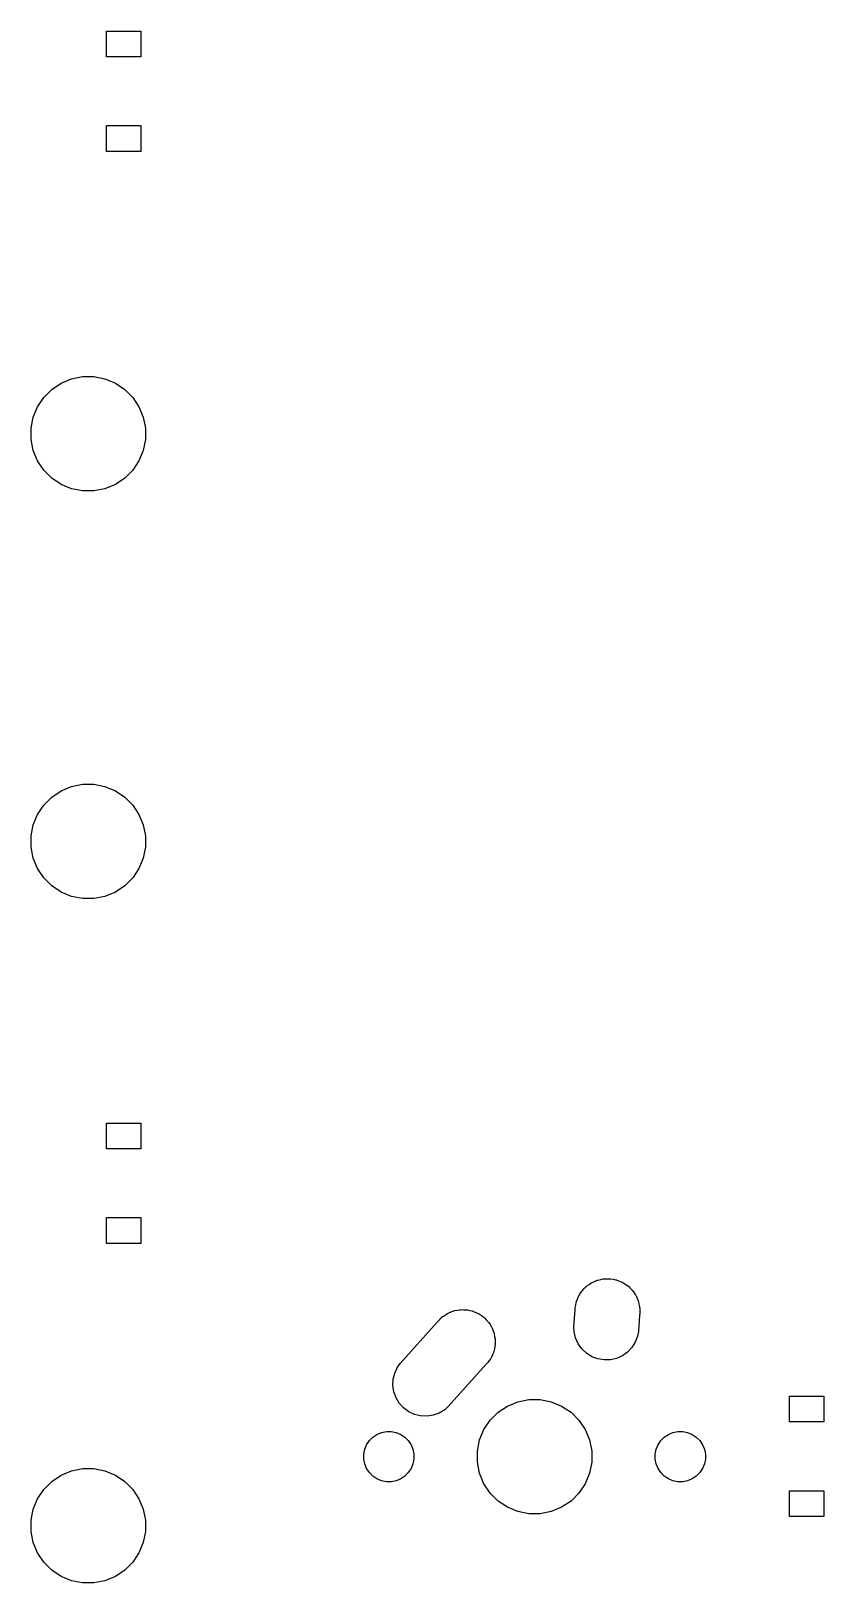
# Model space of a CAD drawing. Extents: x -662 to -203, y -195 to -58.
# Drawn here: x -593 to -565.4, y -168.8 to -114.6 of the extents above; entities that cross this region are included whole.
import ezdxf

# ---------------------------------------------------------------- set-up
doc = ezdxf.new("R2010")
doc.units = 0
doc.layers.add('BLACK', color=7, linetype='CONTINUOUS')

msp = doc.modelspace()

# ---------------------------------------------------------------- linework, layer by layer
at = {"layer": 'BLACK', "linetype": 'CONTINUOUS'}
for p, q in [((-590.388, -115.513), (-590.388, -114.613)), ((-590.388, -114.613), (-589.188, -114.613)), ((-589.188, -114.613), (-589.188, -115.513)), ((-589.188, -115.513), (-590.388, -115.513)), ((-590.388, -118.813), (-590.388, -117.913)), ((-590.388, -117.913), (-589.188, -117.913)), ((-589.188, -117.913), (-589.188, -118.813)), ((-589.188, -118.813), (-590.388, -118.813)), ((-591.601, -126.746), (-591.216, -126.67)), ((-591.216, -126.67), (-590.824, -126.67)), ((-590.824, -126.67), (-590.438, -126.746)), ((-592.569, -127.393), (-592.291, -127.115)), ((-592.291, -127.115), (-591.964, -126.897)), ((-591.964, -126.897), (-591.601, -126.746)), ((-590.438, -126.746), (-590.075, -126.897)), ((-590.075, -126.897), (-589.749, -127.115)), ((-589.749, -127.115), (-589.471, -127.393)), ((-592.937, -128.082), (-592.787, -127.719)), ((-592.787, -127.719), (-592.569, -127.393)), ((-589.471, -127.393), (-589.253, -127.719)), ((-589.253, -127.719), (-589.103, -128.082)), ((-593.014, -128.467), (-592.937, -128.082)), ((-589.103, -128.082), (-589.026, -128.467)), ((-593.014, -128.86), (-593.014, -128.467)), ((-592.937, -129.245), (-593.014, -128.86)), ((-589.026, -128.86), (-589.103, -129.245)), ((-589.026, -128.467), (-589.026, -128.86)), ((-592.787, -129.608), (-592.937, -129.245)), ((-589.103, -129.245), (-589.253, -129.608)), ((-592.569, -129.935), (-592.787, -129.608)), ((-592.291, -130.212), (-592.569, -129.935)), ((-589.471, -129.935), (-589.749, -130.212)), ((-589.253, -129.608), (-589.471, -129.935)), ((-591.964, -130.431), (-592.291, -130.212)), ((-591.601, -130.581), (-591.964, -130.431)), ((-590.075, -130.431), (-590.438, -130.581)), ((-589.749, -130.212), (-590.075, -130.431)), ((-591.216, -130.658), (-591.601, -130.581)), ((-590.824, -130.658), (-591.216, -130.658)), ((-590.438, -130.581), (-590.824, -130.658)), ((-592.291, -141.339), (-591.964, -141.121)), ((-591.964, -141.121), (-591.601, -140.97)), ((-591.601, -140.97), (-591.216, -140.894)), ((-591.216, -140.894), (-590.824, -140.894)), ((-590.824, -140.894), (-590.438, -140.97)), ((-590.438, -140.97), (-590.075, -141.121)), ((-590.075, -141.121), (-589.749, -141.339)), ((-592.787, -141.943), (-592.569, -141.617)), ((-592.569, -141.617), (-592.291, -141.339)), ((-589.749, -141.339), (-589.471, -141.617)), ((-589.471, -141.617), (-589.253, -141.943)), ((-593.014, -142.691), (-592.937, -142.306)), ((-592.937, -142.306), (-592.787, -141.943)), ((-589.253, -141.943), (-589.103, -142.306)), ((-589.103, -142.306), (-589.026, -142.691)), ((-593.014, -143.084), (-593.014, -142.691)), ((-589.026, -142.691), (-589.026, -143.084)), ((-592.937, -143.469), (-593.014, -143.084)), ((-592.787, -143.832), (-592.937, -143.469)), ((-589.103, -143.469), (-589.253, -143.832)), ((-589.026, -143.084), (-589.103, -143.469)), ((-592.569, -144.159), (-592.787, -143.832)), ((-589.253, -143.832), (-589.471, -144.159)), ((-592.291, -144.436), (-592.569, -144.159)), ((-591.964, -144.655), (-592.291, -144.436)), ((-589.749, -144.436), (-590.075, -144.655)), ((-589.471, -144.159), (-589.749, -144.436)), ((-591.601, -144.805), (-591.964, -144.655)), ((-591.216, -144.882), (-591.601, -144.805)), ((-590.824, -144.882), (-591.216, -144.882)), ((-590.438, -144.805), (-590.824, -144.882)), ((-590.075, -144.655), (-590.438, -144.805)), ((-590.388, -153.613), (-590.388, -152.713)), ((-590.388, -152.713), (-589.188, -152.713)), ((-589.188, -152.713), (-589.188, -153.613)), ((-589.188, -153.613), (-590.388, -153.613)), ((-590.388, -156.913), (-590.388, -156.013)), ((-590.388, -156.013), (-589.188, -156.013)), ((-589.188, -156.013), (-589.188, -156.913)), ((-589.188, -156.913), (-590.388, -156.913)), ((-573.867, -158.659), (-573.817, -158.579)), ((-573.817, -158.579), (-573.805, -158.567)), ((-573.805, -158.567), (-573.796, -158.554)), ((-573.796, -158.554), (-573.73, -158.487)), ((-573.73, -158.487), (-573.665, -158.418)), ((-573.665, -158.418), (-573.651, -158.409)), ((-573.651, -158.409), (-573.64, -158.397)), ((-573.64, -158.397), (-573.561, -158.344)), ((-573.561, -158.344), (-573.484, -158.29)), ((-573.484, -158.29), (-573.469, -158.283)), ((-573.469, -158.283), (-573.455, -158.274)), ((-573.455, -158.274), (-573.368, -158.238)), ((-573.368, -158.238), (-573.282, -158.199)), ((-573.282, -158.199), (-573.266, -158.195)), ((-573.266, -158.195), (-573.251, -158.189)), ((-573.251, -158.189), (-573.158, -158.171)), ((-573.158, -158.171), (-573.066, -158.149)), ((-573.066, -158.149), (-573.05, -158.149)), ((-573.05, -158.149), (-573.033, -158.146)), ((-573.033, -158.146), (-572.939, -158.146)), ((-572.939, -158.146), (-572.845, -158.143)), ((-572.845, -158.143), (-572.828, -158.146)), ((-572.828, -158.146), (-572.812, -158.146)), ((-572.812, -158.146), (-572.719, -158.164)), ((-572.719, -158.164), (-572.626, -158.18)), ((-572.626, -158.18), (-572.611, -158.186)), ((-572.611, -158.186), (-572.594, -158.189)), ((-572.594, -158.189), (-572.507, -158.225)), ((-572.507, -158.225), (-572.419, -158.259)), ((-572.419, -158.259), (-572.405, -158.267)), ((-572.405, -158.267), (-572.39, -158.274)), ((-572.39, -158.274), (-572.311, -158.326)), ((-572.311, -158.326), (-572.231, -158.376)), ((-572.231, -158.376), (-572.219, -158.388)), ((-572.219, -158.388), (-572.205, -158.397)), ((-572.205, -158.397), (-572.139, -158.464)), ((-572.139, -158.464), (-572.07, -158.528)), ((-572.07, -158.528), (-572.06, -158.542)), ((-572.06, -158.542), (-572.049, -158.554)), ((-572.049, -158.554), (-571.996, -158.632)), ((-571.996, -158.632), (-571.941, -158.709)), ((-574.047, -159.16), (-574.029, -159.067)), ((-574.047, -159.232), (-574.047, -159.16)), ((-574.029, -159.067), (-574.013, -158.974)), ((-574.013, -158.974), (-574.007, -158.959)), ((-574.007, -158.959), (-574.004, -158.943)), ((-574.004, -158.943), (-573.968, -158.855)), ((-573.968, -158.855), (-573.935, -158.767)), ((-573.935, -158.767), (-573.926, -158.753)), ((-573.926, -158.753), (-573.919, -158.738)), ((-573.919, -158.738), (-573.867, -158.659)), ((-571.941, -158.709), (-571.935, -158.724)), ((-571.935, -158.724), (-571.925, -158.738)), ((-571.925, -158.738), (-571.889, -158.825)), ((-571.889, -158.825), (-571.851, -158.911)), ((-571.851, -158.911), (-571.847, -158.927)), ((-571.847, -158.927), (-571.841, -158.943)), ((-571.841, -158.943), (-571.822, -159.035)), ((-571.822, -159.035), (-571.801, -159.127)), ((-571.801, -159.127), (-571.801, -159.144)), ((-571.801, -159.144), (-571.797, -159.16)), ((-571.797, -159.16), (-571.797, -159.254)), ((-580.147, -161.101), (-578.853, -159.659)), ((-578.853, -159.659), (-578.836, -159.634)), ((-578.836, -159.634), (-578.779, -159.577)), ((-578.779, -159.577), (-578.763, -159.558)), ((-578.763, -159.558), (-578.74, -159.538)), ((-578.74, -159.538), (-578.68, -159.477)), ((-578.68, -159.477), (-578.659, -159.463)), ((-578.659, -159.463), (-578.64, -159.446)), ((-578.64, -159.446), (-578.567, -159.402)), ((-578.567, -159.402), (-578.495, -159.354)), ((-578.495, -159.354), (-578.472, -159.344)), ((-578.472, -159.344), (-578.451, -159.331)), ((-578.451, -159.331), (-578.37, -159.302)), ((-578.37, -159.302), (-578.291, -159.269)), ((-578.291, -159.269), (-578.266, -159.264)), ((-578.266, -159.264), (-578.243, -159.256)), ((-578.243, -159.256), (-578.158, -159.242)), ((-578.158, -159.242), (-578.073, -159.226)), ((-578.073, -159.226), (-578.048, -159.226)), ((-578.048, -159.226), (-578.024, -159.222)), ((-578.024, -159.222), (-577.938, -159.226)), ((-577.938, -159.226), (-577.852, -159.226)), ((-577.852, -159.226), (-577.827, -159.231)), ((-577.827, -159.231), (-577.802, -159.232)), ((-577.802, -159.232), (-577.719, -159.252)), ((-577.719, -159.252), (-577.634, -159.269)), ((-577.634, -159.269), (-577.611, -159.278)), ((-577.611, -159.278), (-577.587, -159.284)), ((-577.587, -159.284), (-577.509, -159.321)), ((-577.509, -159.321), (-577.43, -159.354)), ((-577.43, -159.354), (-577.409, -159.368)), ((-577.409, -159.368), (-577.386, -159.378)), ((-577.386, -159.378), (-577.317, -159.429)), ((-577.317, -159.429), (-577.245, -159.477)), ((-577.245, -159.477), (-577.228, -159.495)), ((-577.228, -159.495), (-577.207, -159.509)), ((-577.207, -159.509), (-577.149, -159.573)), ((-577.149, -159.573), (-577.089, -159.634)), ((-577.089, -159.634), (-577.075, -159.654)), ((-577.075, -159.654), (-577.058, -159.673)), ((-577.058, -159.673), (-577.013, -159.746)), ((-574.089, -159.828), (-574.047, -159.232)), ((-571.805, -159.42), (-571.844, -159.983)), ((-571.797, -159.382), (-571.805, -159.42)), ((-571.797, -159.254), (-571.796, -159.293)), ((-571.796, -159.293), (-571.797, -159.309)), ((-571.797, -159.309), (-571.797, -159.382)), ((-577.013, -159.746), (-576.965, -159.818)), ((-576.965, -159.818), (-576.956, -159.841)), ((-576.956, -159.841), (-576.943, -159.862)), ((-576.943, -159.862), (-576.914, -159.943)), ((-576.914, -159.943), (-576.881, -160.023)), ((-576.881, -160.023), (-576.876, -160.047)), ((-576.876, -160.047), (-576.867, -160.071)), ((-576.867, -160.071), (-576.854, -160.156)), ((-576.854, -160.156), (-576.837, -160.24)), ((-576.837, -160.24), (-576.837, -160.265)), ((-576.837, -160.265), (-576.834, -160.29)), ((-574.084, -159.994), (-574.089, -159.828)), ((-574.034, -160.21), (-574.084, -159.994)), ((-573.943, -160.413), (-574.034, -160.21)), ((-571.871, -160.147), (-571.95, -160.354)), ((-571.844, -159.983), (-571.871, -160.147)), ((-576.933, -160.804), (-576.965, -160.884)), ((-576.896, -160.726), (-576.933, -160.804)), ((-576.89, -160.702), (-576.896, -160.726)), ((-576.881, -160.679), (-576.89, -160.702)), ((-576.864, -160.595), (-576.881, -160.679)), ((-576.843, -160.511), (-576.864, -160.595)), ((-576.842, -160.486), (-576.843, -160.511)), ((-576.837, -160.462), (-576.842, -160.486)), ((-576.834, -160.29), (-576.837, -160.376)), ((-576.837, -160.376), (-576.837, -160.462)), ((-573.815, -160.593), (-573.943, -160.413)), ((-573.654, -160.745), (-573.815, -160.593)), ((-573.466, -160.863), (-573.654, -160.745)), ((-572.22, -160.703), (-572.401, -160.832)), ((-572.068, -160.542), (-572.22, -160.703)), ((-571.95, -160.354), (-572.068, -160.542)), ((-580.339, -161.435), (-580.245, -161.234)), ((-580.245, -161.234), (-580.147, -161.101)), ((-577.145, -161.125), (-578.472, -162.603)), ((-577.089, -161.068), (-577.145, -161.125)), ((-577.041, -160.996), (-577.089, -161.068)), ((-576.99, -160.927), (-577.041, -160.996)), ((-576.979, -160.904), (-576.99, -160.927)), ((-576.965, -160.884), (-576.979, -160.904)), ((-573.259, -160.942), (-573.466, -160.863)), ((-573.04, -160.978), (-573.259, -160.942)), ((-572.819, -160.972), (-573.04, -160.978)), ((-572.603, -160.922), (-572.819, -160.972)), ((-572.401, -160.832), (-572.603, -160.922)), ((-580.401, -161.872), (-580.391, -161.65)), ((-580.368, -162.091), (-580.401, -161.872)), ((-580.391, -161.65), (-580.339, -161.435)), ((-580.292, -162.299), (-580.368, -162.091)), ((-580.177, -162.489), (-580.292, -162.299)), ((-576.407, -162.584), (-576.044, -162.433)), ((-576.044, -162.433), (-575.659, -162.357)), ((-575.659, -162.357), (-575.266, -162.357)), ((-575.266, -162.357), (-574.881, -162.433)), ((-574.881, -162.433), (-574.518, -162.584)), ((-566.575, -163.138), (-566.575, -162.238)), ((-566.575, -162.238), (-565.375, -162.238)), ((-565.375, -162.238), (-565.375, -163.138)), ((-580.027, -162.652), (-580.177, -162.489)), ((-579.849, -162.783), (-580.027, -162.652)), ((-579.648, -162.877), (-579.849, -162.783)), ((-579.433, -162.93), (-579.648, -162.877)), ((-579.211, -162.939), (-579.433, -162.93)), ((-578.992, -162.906), (-579.211, -162.939)), ((-578.784, -162.83), (-578.992, -162.906)), ((-578.594, -162.715), (-578.784, -162.83)), ((-578.472, -162.603), (-578.594, -162.715)), ((-577.011, -163.08), (-576.733, -162.802)), ((-576.733, -162.802), (-576.407, -162.584)), ((-574.518, -162.584), (-574.191, -162.802)), ((-574.191, -162.802), (-573.914, -163.08)), ((-580.957, -163.575), (-580.798, -163.509)), ((-580.798, -163.509), (-580.629, -163.476)), ((-580.629, -163.476), (-580.456, -163.476)), ((-580.456, -163.476), (-580.287, -163.509)), ((-580.287, -163.509), (-580.128, -163.575)), ((-577.38, -163.769), (-577.229, -163.406)), ((-577.229, -163.406), (-577.011, -163.08)), ((-573.914, -163.08), (-573.695, -163.406)), ((-573.695, -163.406), (-573.545, -163.769)), ((-570.797, -163.575), (-570.638, -163.509)), ((-570.638, -163.509), (-570.469, -163.476)), ((-570.469, -163.476), (-570.296, -163.476)), ((-570.296, -163.476), (-570.127, -163.509)), ((-570.127, -163.509), (-569.968, -163.575)), ((-565.375, -163.138), (-566.575, -163.138)), ((-581.384, -164.095), (-581.318, -163.936)), ((-581.318, -163.936), (-581.222, -163.793)), ((-581.222, -163.793), (-581.1, -163.671)), ((-581.1, -163.671), (-580.957, -163.575)), ((-580.128, -163.575), (-579.985, -163.671)), ((-579.985, -163.671), (-579.863, -163.793)), ((-579.863, -163.793), (-579.767, -163.936)), ((-579.767, -163.936), (-579.701, -164.095)), ((-577.456, -164.154), (-577.38, -163.769)), ((-573.545, -163.769), (-573.468, -164.154)), ((-571.224, -164.095), (-571.158, -163.936)), ((-571.158, -163.936), (-571.062, -163.793)), ((-571.062, -163.793), (-570.94, -163.671)), ((-570.94, -163.671), (-570.797, -163.575)), ((-569.968, -163.575), (-569.825, -163.671)), ((-569.825, -163.671), (-569.703, -163.793)), ((-569.703, -163.793), (-569.607, -163.936)), ((-569.607, -163.936), (-569.541, -164.095)), ((-581.417, -164.265), (-581.384, -164.095)), ((-581.417, -164.437), (-581.417, -164.265)), ((-581.384, -164.606), (-581.417, -164.437)), ((-579.701, -164.095), (-579.667, -164.265)), ((-579.667, -164.437), (-579.701, -164.606)), ((-579.667, -164.265), (-579.667, -164.437)), ((-577.456, -164.547), (-577.456, -164.154)), ((-577.38, -164.932), (-577.456, -164.547)), ((-573.468, -164.547), (-573.545, -164.932)), ((-573.468, -164.154), (-573.468, -164.547)), ((-571.257, -164.265), (-571.224, -164.095)), ((-571.257, -164.437), (-571.257, -164.265)), ((-571.224, -164.606), (-571.257, -164.437)), ((-569.541, -164.095), (-569.507, -164.265)), ((-569.507, -164.437), (-569.541, -164.606)), ((-569.507, -164.265), (-569.507, -164.437)), ((-592.291, -165.215), (-591.964, -164.997)), ((-591.964, -164.997), (-591.601, -164.846)), ((-591.601, -164.846), (-591.216, -164.77)), ((-591.216, -164.77), (-590.824, -164.77)), ((-590.824, -164.77), (-590.438, -164.846)), ((-590.438, -164.846), (-590.075, -164.997)), ((-590.075, -164.997), (-589.749, -165.215)), ((-581.318, -164.765), (-581.384, -164.606)), ((-581.222, -164.908), (-581.318, -164.765)), ((-581.1, -165.03), (-581.222, -164.908)), ((-580.957, -165.126), (-581.1, -165.03)), ((-580.798, -165.192), (-580.957, -165.126)), ((-580.128, -165.126), (-580.287, -165.192)), ((-579.985, -165.03), (-580.128, -165.126)), ((-579.863, -164.908), (-579.985, -165.03)), ((-579.767, -164.765), (-579.863, -164.908)), ((-579.701, -164.606), (-579.767, -164.765)), ((-577.229, -165.295), (-577.38, -164.932)), ((-573.545, -164.932), (-573.695, -165.295)), ((-571.158, -164.765), (-571.224, -164.606)), ((-571.062, -164.908), (-571.158, -164.765)), ((-570.94, -165.03), (-571.062, -164.908)), ((-570.797, -165.126), (-570.94, -165.03)), ((-570.638, -165.192), (-570.797, -165.126)), ((-569.968, -165.126), (-570.127, -165.192)), ((-569.825, -165.03), (-569.968, -165.126)), ((-569.703, -164.908), (-569.825, -165.03)), ((-569.607, -164.765), (-569.703, -164.908)), ((-569.541, -164.606), (-569.607, -164.765)), ((-592.787, -165.819), (-592.569, -165.493)), ((-592.569, -165.493), (-592.291, -165.215)), ((-589.749, -165.215), (-589.471, -165.493)), ((-589.471, -165.493), (-589.253, -165.819)), ((-580.629, -165.226), (-580.798, -165.192)), ((-580.456, -165.226), (-580.629, -165.226)), ((-580.287, -165.192), (-580.456, -165.226)), ((-577.011, -165.622), (-577.229, -165.295)), ((-576.733, -165.899), (-577.011, -165.622)), ((-573.914, -165.622), (-574.191, -165.899)), ((-573.695, -165.295), (-573.914, -165.622)), ((-570.469, -165.226), (-570.638, -165.192)), ((-570.296, -165.226), (-570.469, -165.226)), ((-570.127, -165.192), (-570.296, -165.226)), ((-566.575, -166.438), (-566.575, -165.538)), ((-566.575, -165.538), (-565.375, -165.538)), ((-565.375, -165.538), (-565.375, -166.438)), ((-593.014, -166.567), (-592.937, -166.182)), ((-592.937, -166.182), (-592.787, -165.819)), ((-589.253, -165.819), (-589.103, -166.182)), ((-589.103, -166.182), (-589.026, -166.567)), ((-576.407, -166.118), (-576.733, -165.899)), ((-576.044, -166.268), (-576.407, -166.118)), ((-574.518, -166.118), (-574.881, -166.268)), ((-574.191, -165.899), (-574.518, -166.118)), ((-593.014, -166.96), (-593.014, -166.567)), ((-589.026, -166.567), (-589.026, -166.96)), ((-575.659, -166.345), (-576.044, -166.268)), ((-575.266, -166.345), (-575.659, -166.345)), ((-574.881, -166.268), (-575.266, -166.345)), ((-565.375, -166.438), (-566.575, -166.438)), ((-592.937, -167.345), (-593.014, -166.96)), ((-589.026, -166.96), (-589.103, -167.345)), ((-592.787, -167.708), (-592.937, -167.345)), ((-592.569, -168.035), (-592.787, -167.708)), ((-589.253, -167.708), (-589.471, -168.035)), ((-589.103, -167.345), (-589.253, -167.708)), ((-592.291, -168.312), (-592.569, -168.035)), ((-591.964, -168.531), (-592.291, -168.312)), ((-589.749, -168.312), (-590.075, -168.531)), ((-589.471, -168.035), (-589.749, -168.312)), ((-591.601, -168.681), (-591.964, -168.531)), ((-591.216, -168.758), (-591.601, -168.681)), ((-590.824, -168.758), (-591.216, -168.758)), ((-590.438, -168.681), (-590.824, -168.758)), ((-590.075, -168.531), (-590.438, -168.681))]:
    msp.add_line(p, q, dxfattribs=at)

doc.saveas('drawing.dxf')
